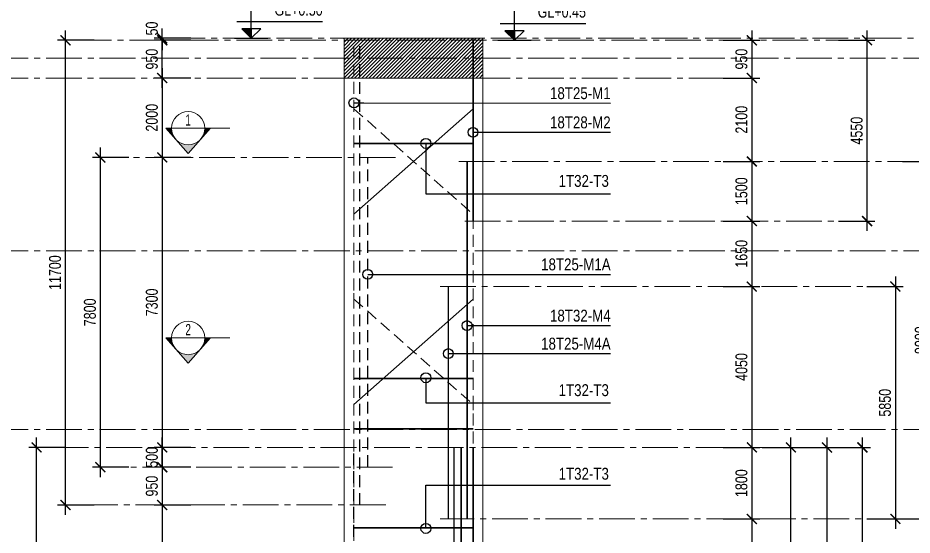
# Model space of a CAD drawing. Header units: millimetres. Extents: x 2746337 to 7547699, y -363432 to 15720.
# Drawn here: x 3076221 to 3098751, y -307417 to -294394 of the extents above; entities that cross this region are included whole.
import ezdxf
from ezdxf.enums import TextEntityAlignment as Align

# ---------------------------------------------------------------- set-up
doc = ezdxf.new("R2010")
doc.units = ezdxf.units.MM
doc.header["$LTSCALE"] = 1200
doc.header["$PDMODE"] = 3
for name, pattern in [('CENTER2', [1.125, 0.75, -0.125, 0.125, -0.125]), ('CONTINOUS', [0]), ('HIDDEN', [0.375, 0.25, -0.125])]:
    doc.linetypes.add(name, pattern=pattern)
for name, color, linetype, lineweight in [('1', 9, 'Continuous', 13), ('BOUND', 3, 'Continuous', 20), ('C1CO', 4, 'Continuous', 35), ('ENOTE', 2, 'Continuous', 15), ('Grid line', 160, 'CENTER2', 5), ('HIDE', 8, 'HIDDEN', 13), ('K-THUOC', 1, 'Continuous', 18), ('LEADER', 8, 'Continuous', 9), ('T1CO', 4, 'Continuous', 20), ('T1HI', 4, 'HIDDEN', 13), ('TCHI', 4, 'HIDDEN', 30), ('TEXTMA', 2, 'Continuous', 13)]:
    doc.layers.add(name, color=color, linetype=linetype, lineweight=lineweight)
for name, color, linetype in [('CDC.02.DIM', 1, 'Continuous'), ('CDC.06.TEXT', 2, 'Continuous'), ('CDC.10.HATCH', 251, 'Continuous')]:
    doc.layers.add(name, color=color, linetype=linetype)
doc.styles.add('DB_Arial', font='arial.ttf', dxfattribs={"width": 0.8})
doc.styles.add('SMTEXT', font='arial.ttf', dxfattribs={"width": 0.75})
doc.styles.add('TEXTVN', font='VHELVCN.TTF', dxfattribs={"width": 0.8})
doc.dimstyles.new('BSV1-100', dxfattribs={"dimtxt": 300, "dimasz": 250, "dimexe": 200, "dimexo": 0, "dimgap": 108, "dimtad": 1, "dimdec": 0, "dimdsep": 46, "dimtxsty": 'SMTEXT', "dimblk": 'ARCHTICK', "dimcen": 100, "dimdle": 250, "dimclrd": 256, "dimclre": 256, "dimclrt": 1, "dimadec": 0, "dimazin": 0, "dimtfac": 1, "dimtdec": 0, "dimtix": 1, "dimtmove": 2, "dimatfit": 3, "dimfxl": 720, "dimfxlon": 1, "dimtolj": 1, "dimtzin": 0, "dimarcsym": 0})
doc.dimstyles.new('BSV25', dxfattribs={"dimtxt": 300, "dimasz": 250, "dimexe": 200, "dimexo": 0, "dimgap": 108, "dimtad": 1, "dimdec": 0, "dimlfac": 0.25, "dimdsep": 46, "dimtxsty": 'SMTEXT', "dimblk": 'ARCHTICK', "dimcen": 100, "dimdle": 250, "dimclrd": 256, "dimclre": 256, "dimclrt": 2, "dimadec": 0, "dimazin": 0, "dimtfac": 1, "dimtdec": 0, "dimtix": 1, "dimtmove": 2, "dimatfit": 3, "dimfxl": 800, "dimfxlon": 1, "dimtolj": 1, "dimtzin": 0, "dimarcsym": 0})

# ---------------------------------------------------------------- blocks, each defined once
blk = doc.blocks.new('_ArchTick')
at = {"color": 0, "linetype": 'ByBlock', "const_width": 0.15}
blk.add_lwpolyline([(-0.5, -0.5), (0.5, 0.5)], dxfattribs=at)
blk = doc.blocks.new('*D1905')
at = {"layer": 'Defpoints', "color": 0, "transparency": 16777216}
for p in [(3084188, -304258), (3071129, -307258), (3084188, -307258)]:
    blk.add_point(p, dxfattribs=at)
at = {"layer": 'K-THUOC', "lineweight": -2, "transparency": 16777216}
for p, q in [((3071129, -304008), (3071129, -307508)), ((3071849, -304258), (3070929, -304258)), ((3071849, -307258), (3070929, -307258))]:
    blk.add_line(p, q, dxfattribs=at)
at = {"layer": 'K-THUOC', "lineweight": -2, "transparency": 16777216, "xscale": 250, "yscale": 250, "zscale": 250}
for p, rotation in [((3071129, -304258), 90), ((3071129, -307258), 270)]:
    blk.add_blockref('_ArchTick', p, dxfattribs=dict(at, rotation=rotation))
at = {"layer": 'K-THUOC', "color": 1, "transparency": 16777216, "char_height": 300, "attachment_point": 5, "rotation": 90, "style": 'SMTEXT'}
for s, insert in [('\\A1;T12a200-L1,L2,L3', (3071417, -305758)), ('\\A1;3000', (3070867, -305758))]:
    blk.add_mtext(s, dxfattribs=dict(at, insert=insert))
blk = doc.blocks.new('*D1906')
at = {"layer": 'Defpoints', "color": 0, "transparency": 16777216}
for p in [(3084188, -307258), (3071129, -321408), (3077931, -321408)]:
    blk.add_point(p, dxfattribs=at)
at = {"layer": 'K-THUOC', "lineweight": -2, "transparency": 16777216}
for p, q in [((3071129, -307008), (3071129, -321658)), ((3071849, -307258), (3070929, -307258)), ((3071849, -321408), (3070929, -321408))]:
    blk.add_line(p, q, dxfattribs=at)
at = {"layer": 'K-THUOC', "lineweight": -2, "transparency": 16777216, "xscale": 250, "yscale": 250, "zscale": 250}
for p, rotation in [((3071129, -307258), 90), ((3071129, -321408), 270)]:
    blk.add_blockref('_ArchTick', p, dxfattribs=dict(at, rotation=rotation))
at = {"layer": 'K-THUOC', "color": 1, "transparency": 16777216, "char_height": 300, "attachment_point": 5, "rotation": 90, "style": 'SMTEXT'}
for s, insert in [('\\A1;T12a300-L1,L2,L3', (3071417, -314333)), ('\\A1;14150', (3070868, -314333))]:
    blk.add_mtext(s, dxfattribs=dict(at, insert=insert))
blk = doc.blocks.new('SIGSEC')
at = {"layer": '1', "lineweight": 9}
h = blk.add_hatch(color=256, dxfattribs=at)
h.dxf.hatch_style = 1
h.paths.add_polyline_path([(-420, 0), (-560, 0), (-315, -278, -0.182676)])
h = blk.add_hatch(color=256, dxfattribs=at)
h.dxf.hatch_style = 1
h.paths.add_polyline_path([(560, 0), (420, 0, -0.182676), (315, -278)])
h = blk.add_hatch(color=256, dxfattribs=at)
h.dxf.hatch_style = 1
h.paths.add_polyline_path([(315, -278, -0.451416), (-315, -278), (0, -635)])
at = {"layer": '1', "lineweight": 9, "elevation": 0}
blk.add_lwpolyline([(1050, 0), (-560, 0), (0, -635), (560, 0)], dxfattribs=at)
at = {"layer": '1', "lineweight": 9}
blk.add_circle((0, 0), 420, dxfattribs=at)
at = {"layer": 'BOUND', "lineweight": 9, "style": 'TEXTVN', "width": 0.8}
blk.add_attdef('SEC', text='', height=280, dxfattribs=at).set_placement((0, 210, 0), align=Align.MIDDLE_CENTER)
blk = doc.blocks.new('*D1907')
at = {"layer": 'Defpoints', "color": 0, "transparency": 16777216}
for p in [(3071679, -295908), (3071129, -304258), (3084188, -304258)]:
    blk.add_point(p, dxfattribs=at)
at = {"layer": 'K-THUOC', "lineweight": -2, "transparency": 16777216}
for p, q in [((3071129, -295658), (3071129, -304508)), ((3071679, -295908), (3070929, -295908)), ((3071849, -304258), (3070929, -304258))]:
    blk.add_line(p, q, dxfattribs=at)
at = {"layer": 'K-THUOC', "lineweight": -2, "transparency": 16777216, "xscale": 250, "yscale": 250, "zscale": 250}
for p, rotation in [((3071129, -295908), 90), ((3071129, -304258), 270)]:
    blk.add_blockref('_ArchTick', p, dxfattribs=dict(at, rotation=rotation))
at = {"layer": 'K-THUOC', "color": 1, "transparency": 16777216, "char_height": 300, "attachment_point": 5, "rotation": 90, "style": 'SMTEXT'}
for s, insert in [('\\A1;T12a300-L1,L2,L3', (3071417, -300083)), ('\\A1;8350', (3070867, -300083))]:
    blk.add_mtext(s, dxfattribs=dict(at, insert=insert))
blk = doc.blocks.new('tag_cd')
at = {"layer": 'CDC.10.HATCH'}
blk.add_hatch(color=256, dxfattribs=at).paths.add_polyline_path([(180, 240), (420, 0), (420, 240)])
at = {"layer": 'CDC.02.DIM'}
for points in [[(420, 240), (420, 0), (660, 240), (180, 240), (420, 0), (420, 1020)], [(60, 420), (2220, 420)], [(0, 0), (840, 0)]]:
    blk.add_lwpolyline(points, dxfattribs=at)
at = {"layer": 'CDC.06.TEXT', "ltscale": 0.5, "style": 'SMTEXT', "width": 0.75}
blk.add_attdef('CD', text='', height=300, dxfattribs=at).set_placement((2220, 570), align=Align.RIGHT)
blk = doc.blocks.new('*D1908')
at = {"layer": 'Defpoints', "color": 0, "transparency": 16777216}
for p in [(3070676, -295408), (3070113, -300258), (3102823, -300258)]:
    blk.add_point(p, dxfattribs=at)
at = {"layer": 'K-THUOC', "lineweight": -2, "transparency": 16777216}
for p, q in [((3070113, -295158), (3070113, -300508)), ((3070676, -295408), (3069913, -295408)), ((3070833, -300258), (3069913, -300258))]:
    blk.add_line(p, q, dxfattribs=at)
at = {"layer": 'K-THUOC', "lineweight": -2, "transparency": 16777216, "xscale": 250, "yscale": 250, "zscale": 250}
for p, rotation in [((3070113, -295408), 90), ((3070113, -300258), 270)]:
    blk.add_blockref('_ArchTick', p, dxfattribs=dict(at, rotation=rotation))
at = {"layer": 'K-THUOC', "color": 1, "transparency": 16777216, "insert": (3069852, -297833), "char_height": 300, "attachment_point": 5, "rotation": 90, "style": 'SMTEXT'}
blk.add_mtext('\\A1;4850', dxfattribs=at)
blk = doc.blocks.new('*D1909')
at = {"layer": 'Defpoints', "color": 0, "transparency": 16777216}
for p in [(3102823, -300258), (3070113, -304758), (3102807, -304758)]:
    blk.add_point(p, dxfattribs=at)
at = {"layer": 'K-THUOC', "lineweight": -2, "transparency": 16777216}
for p, q in [((3070113, -300008), (3070113, -305008)), ((3070833, -300258), (3069913, -300258)), ((3070833, -304758), (3069913, -304758))]:
    blk.add_line(p, q, dxfattribs=at)
at = {"layer": 'K-THUOC', "lineweight": -2, "transparency": 16777216, "xscale": 250, "yscale": 250, "zscale": 250}
for p, rotation in [((3070113, -300258), 90), ((3070113, -304758), 270)]:
    blk.add_blockref('_ArchTick', p, dxfattribs=dict(at, rotation=rotation))
at = {"layer": 'K-THUOC', "color": 1, "transparency": 16777216, "insert": (3069852, -302508), "char_height": 300, "attachment_point": 5, "rotation": 90, "style": 'SMTEXT'}
blk.add_mtext('\\A1;4500', dxfattribs=at)
blk = doc.blocks.new('*D1910')
at = {"layer": 'Defpoints', "color": 0, "transparency": 16777216}
for p in [(3101550, -304758), (3070113, -308558), (3102807, -308558)]:
    blk.add_point(p, dxfattribs=at)
at = {"layer": 'K-THUOC', "lineweight": -2, "transparency": 16777216}
for p, q in [((3070113, -304508), (3070113, -308808)), ((3070833, -304758), (3069913, -304758)), ((3070833, -308558), (3069913, -308558))]:
    blk.add_line(p, q, dxfattribs=at)
at = {"layer": 'K-THUOC', "lineweight": -2, "transparency": 16777216, "xscale": 250, "yscale": 250, "zscale": 250}
for p, rotation in [((3070113, -304758), 90), ((3070113, -308558), 270)]:
    blk.add_blockref('_ArchTick', p, dxfattribs=dict(at, rotation=rotation))
at = {"layer": 'K-THUOC', "color": 1, "transparency": 16777216, "insert": (3069852, -306658), "char_height": 300, "attachment_point": 5, "rotation": 90, "style": 'SMTEXT'}
blk.add_mtext('\\A1;3800', dxfattribs=at)
blk = doc.blocks.new('*D1911')
at = {"layer": 'Defpoints', "color": 0, "transparency": 16777216}
for p in [(3087588, -294958), (3087938, -295908), (3094713, -295908)]:
    blk.add_point(p, dxfattribs=at)
at = {"layer": 'K-THUOC', "lineweight": -2, "transparency": 16777216}
for p, q in [((3094713, -294708), (3094713, -296158)), ((3093993, -294958), (3094913, -294958)), ((3093993, -295908), (3094913, -295908))]:
    blk.add_line(p, q, dxfattribs=at)
at = {"layer": 'K-THUOC', "lineweight": -2, "transparency": 16777216, "xscale": 250, "yscale": 250, "zscale": 250}
for p, rotation in [((3094713, -294958), 90), ((3094713, -295908), 270)]:
    blk.add_blockref('_ArchTick', p, dxfattribs=dict(at, rotation=rotation))
at = {"layer": 'K-THUOC', "color": 1, "transparency": 16777216, "insert": (3094452, -295433), "char_height": 300, "attachment_point": 5, "rotation": 90, "style": 'SMTEXT'}
blk.add_mtext('\\A1;950', dxfattribs=at)
blk = doc.blocks.new('*D1912')
at = {"layer": 'Defpoints', "color": 0, "transparency": 16777216}
for p in [(3087938, -298009), (3087938, -299509), (3094713, -299509)]:
    blk.add_point(p, dxfattribs=at)
at = {"layer": 'K-THUOC', "lineweight": -2, "transparency": 16777216}
for p, q in [((3094713, -297759), (3094713, -299759)), ((3093993, -298009), (3094913, -298009)), ((3093993, -299509), (3094913, -299509))]:
    blk.add_line(p, q, dxfattribs=at)
at = {"layer": 'K-THUOC', "lineweight": -2, "transparency": 16777216, "xscale": 250, "yscale": 250, "zscale": 250}
for p, rotation in [((3094713, -298009), 90), ((3094713, -299509), 270)]:
    blk.add_blockref('_ArchTick', p, dxfattribs=dict(at, rotation=rotation))
at = {"layer": 'K-THUOC', "color": 1, "transparency": 16777216, "insert": (3094452, -298759), "char_height": 300, "attachment_point": 5, "rotation": 90, "style": 'SMTEXT'}
blk.add_mtext('\\A1;1500', dxfattribs=at)
blk = doc.blocks.new('*D1913')
at = {"layer": 'Defpoints', "color": 0, "transparency": 16777216}
for p in [(3087938, -299509), (3087938, -301159), (3094713, -301159)]:
    blk.add_point(p, dxfattribs=at)
at = {"layer": 'K-THUOC', "lineweight": -2, "transparency": 16777216}
for p, q in [((3094713, -299259), (3094713, -301409)), ((3093993, -299509), (3094913, -299509)), ((3093993, -301159), (3094913, -301159))]:
    blk.add_line(p, q, dxfattribs=at)
at = {"layer": 'K-THUOC', "lineweight": -2, "transparency": 16777216, "xscale": 250, "yscale": 250, "zscale": 250}
for p, rotation in [((3094713, -299509), 90), ((3094713, -301159), 270)]:
    blk.add_blockref('_ArchTick', p, dxfattribs=dict(at, rotation=rotation))
at = {"layer": 'K-THUOC', "color": 1, "transparency": 16777216, "insert": (3094452, -300334), "char_height": 300, "attachment_point": 5, "rotation": 90, "style": 'SMTEXT'}
blk.add_mtext('\\A1;1650', dxfattribs=at)
blk = doc.blocks.new('*D1914')
at = {"layer": 'Defpoints', "color": 0, "transparency": 16777216}
for p in [(3087938, -301159), (3087938, -305209), (3094713, -305209)]:
    blk.add_point(p, dxfattribs=at)
at = {"layer": 'K-THUOC', "lineweight": -2, "transparency": 16777216}
for p, q in [((3094713, -300909), (3094713, -305459)), ((3093993, -301159), (3094913, -301159)), ((3093993, -305209), (3094913, -305209))]:
    blk.add_line(p, q, dxfattribs=at)
at = {"layer": 'K-THUOC', "lineweight": -2, "transparency": 16777216, "xscale": 250, "yscale": 250, "zscale": 250}
for p, rotation in [((3094713, -301159), 90), ((3094713, -305209), 270)]:
    blk.add_blockref('_ArchTick', p, dxfattribs=dict(at, rotation=rotation))
at = {"layer": 'K-THUOC', "color": 1, "transparency": 16777216, "insert": (3094452, -303184), "char_height": 300, "attachment_point": 5, "rotation": 90, "style": 'SMTEXT'}
blk.add_mtext('\\A1;4050', dxfattribs=at)
blk = doc.blocks.new('*D1915')
at = {"layer": 'Defpoints', "color": 0, "transparency": 16777216}
for p in [(3087938, -305209), (3087938, -307009), (3094713, -307009)]:
    blk.add_point(p, dxfattribs=at)
at = {"layer": 'K-THUOC', "lineweight": -2, "transparency": 16777216}
for p, q in [((3094713, -304959), (3094713, -307259)), ((3093993, -305209), (3094913, -305209)), ((3093993, -307009), (3094913, -307009))]:
    blk.add_line(p, q, dxfattribs=at)
at = {"layer": 'K-THUOC', "lineweight": -2, "transparency": 16777216, "xscale": 250, "yscale": 250, "zscale": 250}
for p, rotation in [((3094713, -305209), 90), ((3094713, -307009), 270)]:
    blk.add_blockref('_ArchTick', p, dxfattribs=dict(at, rotation=rotation))
at = {"layer": 'K-THUOC', "color": 1, "transparency": 16777216, "insert": (3094452, -306109), "char_height": 300, "attachment_point": 5, "rotation": 90, "style": 'SMTEXT'}
blk.add_mtext('\\A1;1800', dxfattribs=at)
blk = doc.blocks.new('*D1916')
at = {"layer": 'Defpoints', "color": 0, "transparency": 16777216}
for p in [(3087938, -307009), (3087938, -314208), (3094713, -314208)]:
    blk.add_point(p, dxfattribs=at)
at = {"layer": 'K-THUOC', "lineweight": -2, "transparency": 16777216}
for p, q in [((3094713, -306759), (3094713, -314458)), ((3093993, -307009), (3094913, -307009)), ((3093993, -314208), (3094913, -314208))]:
    blk.add_line(p, q, dxfattribs=at)
at = {"layer": 'K-THUOC', "lineweight": -2, "transparency": 16777216, "xscale": 250, "yscale": 250, "zscale": 250}
for p, rotation in [((3094713, -307009), 90), ((3094713, -314208), 270)]:
    blk.add_blockref('_ArchTick', p, dxfattribs=dict(at, rotation=rotation))
at = {"layer": 'K-THUOC', "color": 1, "transparency": 16777216, "insert": (3094452, -310608), "char_height": 300, "attachment_point": 5, "rotation": 90, "style": 'SMTEXT'}
blk.add_mtext('\\A1;7200', dxfattribs=at)
blk = doc.blocks.new('*D1921')
at = {"layer": 'Defpoints', "color": 0, "transparency": 16777216}
for p in [(3086887, -305209), (3097500, -305209), (3086887, -316908)]:
    blk.add_point(p, dxfattribs=at)
at = {"layer": 'K-THUOC', "lineweight": -2, "transparency": 16777216}
for p, q in [((3097500, -317158), (3097500, -304959)), ((3096780, -305209), (3097700, -305209)), ((3096780, -316908), (3097700, -316908))]:
    blk.add_line(p, q, dxfattribs=at)
at = {"layer": 'K-THUOC', "lineweight": -2, "transparency": 16777216, "xscale": 250, "yscale": 250, "zscale": 250}
for p, rotation in [((3097500, -305209), 90), ((3097500, -316908), 270)]:
    blk.add_blockref('_ArchTick', p, dxfattribs=dict(at, rotation=rotation))
at = {"layer": 'K-THUOC', "color": 1, "transparency": 16777216, "insert": (3097239, -311058), "char_height": 300, "attachment_point": 5, "rotation": 90, "style": 'SMTEXT'}
blk.add_mtext('\\A1;11700', dxfattribs=at)
blk = doc.blocks.new('*D1922')
at = {"layer": 'Defpoints', "color": 0, "transparency": 16777216}
for p in [(3088151, -298009), (3099231, -298009), (3088151, -307009)]:
    blk.add_point(p, dxfattribs=at)
at = {"layer": 'K-THUOC', "lineweight": -2, "transparency": 16777216}
for p, q in [((3099231, -307259), (3099231, -297759)), ((3098511, -298009), (3099431, -298009)), ((3098511, -307009), (3099431, -307009))]:
    blk.add_line(p, q, dxfattribs=at)
at = {"layer": 'K-THUOC', "lineweight": -2, "transparency": 16777216, "xscale": 250, "yscale": 250, "zscale": 250}
for p, rotation in [((3099231, -298009), 90), ((3099231, -307009), 270)]:
    blk.add_blockref('_ArchTick', p, dxfattribs=dict(at, rotation=rotation))
at = {"layer": 'K-THUOC', "color": 1, "transparency": 16777216, "insert": (3098970, -302509), "char_height": 300, "attachment_point": 5, "rotation": 90, "style": 'SMTEXT'}
blk.add_mtext('\\A1;9000', dxfattribs=at)
blk = doc.blocks.new('*D1923')
at = {"layer": 'Defpoints', "color": 0, "transparency": 16777216}
for p in [(3087588, -294958), (3097616, -294958), (3087588, -299509)]:
    blk.add_point(p, dxfattribs=at)
at = {"layer": 'K-THUOC', "lineweight": -2, "transparency": 16777216}
for p, q in [((3097616, -299759), (3097616, -294708)), ((3096896, -294958), (3097816, -294958)), ((3096896, -299509), (3097816, -299509))]:
    blk.add_line(p, q, dxfattribs=at)
at = {"layer": 'K-THUOC', "lineweight": -2, "transparency": 16777216, "xscale": 250, "yscale": 250, "zscale": 250}
for p, rotation in [((3097616, -294958), 90), ((3097616, -299509), 270)]:
    blk.add_blockref('_ArchTick', p, dxfattribs=dict(at, rotation=rotation))
at = {"layer": 'K-THUOC', "color": 1, "transparency": 16777216, "insert": (3097355, -297233), "char_height": 300, "attachment_point": 5, "rotation": 90, "style": 'SMTEXT'}
blk.add_mtext('\\A1;4550', dxfattribs=at)
blk = doc.blocks.new('*D1924')
at = {"layer": 'Defpoints', "color": 0, "transparency": 16777216}
for p in [(3087007, -305209), (3096607, -305209), (3087007, -314708)]:
    blk.add_point(p, dxfattribs=at)
at = {"layer": 'K-THUOC', "lineweight": -2, "transparency": 16777216}
for p, q in [((3096607, -314958), (3096607, -304959)), ((3095887, -305209), (3096807, -305209)), ((3095887, -314708), (3096807, -314708))]:
    blk.add_line(p, q, dxfattribs=at)
at = {"layer": 'K-THUOC', "lineweight": -2, "transparency": 16777216, "xscale": 250, "yscale": 250, "zscale": 250}
for p, rotation in [((3096607, -305209), 90), ((3096607, -314708), 270)]:
    blk.add_blockref('_ArchTick', p, dxfattribs=dict(at, rotation=rotation))
at = {"layer": 'K-THUOC', "color": 1, "transparency": 16777216, "insert": (3096346, -309959), "char_height": 300, "attachment_point": 5, "rotation": 90, "style": 'SMTEXT'}
blk.add_mtext('\\A1;9500', dxfattribs=at)
blk = doc.blocks.new('*D1925')
at = {"layer": 'Defpoints', "color": 0, "transparency": 16777216}
for p in [(3087181, -305209), (3095697, -305209), (3087181, -314208)]:
    blk.add_point(p, dxfattribs=at)
at = {"layer": 'K-THUOC', "lineweight": -2, "transparency": 16777216}
for p, q in [((3095697, -314458), (3095697, -304959)), ((3094977, -305209), (3095897, -305209)), ((3094977, -314208), (3095897, -314208))]:
    blk.add_line(p, q, dxfattribs=at)
at = {"layer": 'K-THUOC', "lineweight": -2, "transparency": 16777216, "xscale": 250, "yscale": 250, "zscale": 250}
for p, rotation in [((3095697, -305209), 90), ((3095697, -314208), 270)]:
    blk.add_blockref('_ArchTick', p, dxfattribs=dict(at, rotation=rotation))
at = {"layer": 'K-THUOC', "color": 1, "transparency": 16777216, "insert": (3095435, -309709), "char_height": 300, "attachment_point": 5, "rotation": 90, "style": 'SMTEXT'}
blk.add_mtext('\\A1;9000', dxfattribs=at)
blk = doc.blocks.new('*D1926')
at = {"layer": 'Defpoints', "color": 0, "transparency": 16777216}
for p in [(3079858, -294958), (3084188, -294958), (3084188, -295908)]:
    blk.add_point(p, dxfattribs=at)
at = {"layer": 'K-THUOC', "lineweight": -2, "transparency": 16777216}
for p, q in [((3079858, -296158), (3079858, -294708)), ((3080578, -294958), (3079658, -294958)), ((3080578, -295908), (3079658, -295908))]:
    blk.add_line(p, q, dxfattribs=at)
at = {"layer": 'K-THUOC', "lineweight": -2, "transparency": 16777216, "xscale": 250, "yscale": 250, "zscale": 250}
for p, rotation in [((3079858, -294958), 90), ((3079858, -295908), 270)]:
    blk.add_blockref('_ArchTick', p, dxfattribs=dict(at, rotation=rotation))
at = {"layer": 'K-THUOC', "color": 1, "transparency": 16777216, "insert": (3079597, -295433), "char_height": 300, "attachment_point": 5, "rotation": 90, "style": 'SMTEXT'}
blk.add_mtext('\\A1;950', dxfattribs=at)
blk = doc.blocks.new('*D1927')
at = {"layer": 'Defpoints', "color": 0, "transparency": 16777216}
for p in [(3084164, -297908), (3079858, -305209), (3084164, -305209)]:
    blk.add_point(p, dxfattribs=at)
at = {"layer": 'K-THUOC', "lineweight": -2, "transparency": 16777216}
for p, q in [((3079858, -297658), (3079858, -305459)), ((3080578, -297908), (3079658, -297908)), ((3080578, -305209), (3079658, -305209))]:
    blk.add_line(p, q, dxfattribs=at)
at = {"layer": 'K-THUOC', "lineweight": -2, "transparency": 16777216, "xscale": 250, "yscale": 250, "zscale": 250}
for p, rotation in [((3079858, -297908), 90), ((3079858, -305209), 270)]:
    blk.add_blockref('_ArchTick', p, dxfattribs=dict(at, rotation=rotation))
at = {"layer": 'K-THUOC', "color": 1, "transparency": 16777216, "insert": (3079597, -301558), "char_height": 300, "attachment_point": 5, "rotation": 90, "style": 'SMTEXT'}
blk.add_mtext('\\A1;7300', dxfattribs=at)
blk = doc.blocks.new('*D1928')
at = {"layer": 'Defpoints', "color": 0, "transparency": 16777216}
for p in [(3084164, -306659), (3079858, -309608), (3084164, -309608)]:
    blk.add_point(p, dxfattribs=at)
at = {"layer": 'K-THUOC', "lineweight": -2, "transparency": 16777216}
for p, q in [((3079858, -306409), (3079858, -309858)), ((3080578, -306659), (3079658, -306659)), ((3080578, -309608), (3079658, -309608))]:
    blk.add_line(p, q, dxfattribs=at)
at = {"layer": 'K-THUOC', "lineweight": -2, "transparency": 16777216, "xscale": 250, "yscale": 250, "zscale": 250}
for p, rotation in [((3079858, -306659), 90), ((3079858, -309608), 270)]:
    blk.add_blockref('_ArchTick', p, dxfattribs=dict(at, rotation=rotation))
at = {"layer": 'K-THUOC', "color": 1, "transparency": 16777216, "insert": (3079597, -308133), "char_height": 300, "attachment_point": 5, "rotation": 90, "style": 'SMTEXT'}
blk.add_mtext('\\A1;2950', dxfattribs=at)
blk = doc.blocks.new('*D1930')
at = {"layer": 'Defpoints', "color": 0, "transparency": 16777216}
for p in [(3076693, -305208), (3084364, -305208), (3084364, -316908)]:
    blk.add_point(p, dxfattribs=at)
at = {"layer": 'K-THUOC', "lineweight": -2, "transparency": 16777216}
for p, q in [((3076693, -317158), (3076693, -304958)), ((3077413, -305208), (3076493, -305208)), ((3077413, -316908), (3076493, -316908))]:
    blk.add_line(p, q, dxfattribs=at)
at = {"layer": 'K-THUOC', "lineweight": -2, "transparency": 16777216, "xscale": 250, "yscale": 250, "zscale": 250}
for p, rotation in [((3076693, -305208), 90), ((3076693, -316908), 270)]:
    blk.add_blockref('_ArchTick', p, dxfattribs=dict(at, rotation=rotation))
at = {"layer": 'K-THUOC', "color": 1, "transparency": 16777216, "insert": (3076432, -311058), "char_height": 300, "attachment_point": 5, "rotation": 90, "style": 'SMTEXT'}
blk.add_mtext('\\A1;11700', dxfattribs=at)
blk = doc.blocks.new('*D1931')
at = {"layer": 'Defpoints', "color": 0, "transparency": 16777216}
for p in [(3077420, -294958), (3082637, -294958), (3082637, -306659)]:
    blk.add_point(p, dxfattribs=at)
at = {"layer": 'K-THUOC', "lineweight": -2, "transparency": 16777216}
for p, q in [((3077420, -306909), (3077420, -294708)), ((3078140, -294958), (3077220, -294958)), ((3078140, -306659), (3077220, -306659))]:
    blk.add_line(p, q, dxfattribs=at)
at = {"layer": 'K-THUOC', "lineweight": -2, "transparency": 16777216, "xscale": 250, "yscale": 250, "zscale": 250}
for p, rotation in [((3077420, -294958), 90), ((3077420, -306659), 270)]:
    blk.add_blockref('_ArchTick', p, dxfattribs=dict(at, rotation=rotation))
at = {"layer": 'K-THUOC', "color": 1, "transparency": 16777216, "insert": (3077158, -300808), "char_height": 300, "attachment_point": 5, "rotation": 90, "style": 'SMTEXT'}
blk.add_mtext('\\A1;11700', dxfattribs=at)
blk = doc.blocks.new('*D1932')
at = {"layer": 'Defpoints', "color": 0, "transparency": 16777216}
for p in [(3082364, -297908), (3078298, -305708), (3082364, -305708)]:
    blk.add_point(p, dxfattribs=at)
at = {"layer": 'K-THUOC', "lineweight": -2, "transparency": 16777216}
for p, q in [((3078298, -297658), (3078298, -305958)), ((3079018, -297908), (3078098, -297908)), ((3079018, -305708), (3078098, -305708))]:
    blk.add_line(p, q, dxfattribs=at)
at = {"layer": 'K-THUOC', "lineweight": -2, "transparency": 16777216, "xscale": 250, "yscale": 250, "zscale": 250}
for p, rotation in [((3078298, -297908), 90), ((3078298, -305708), 270)]:
    blk.add_blockref('_ArchTick', p, dxfattribs=dict(at, rotation=rotation))
at = {"layer": 'K-THUOC', "color": 1, "transparency": 16777216, "insert": (3078037, -301808), "char_height": 300, "attachment_point": 5, "rotation": 90, "style": 'SMTEXT'}
blk.add_mtext('\\A1;7800', dxfattribs=at)
blk = doc.blocks.new('*D1933')
at = {"layer": 'Defpoints', "color": 0, "transparency": 16777216}
for p in [(3082488, -305708), (3079858, -306659), (3084164, -306659)]:
    blk.add_point(p, dxfattribs=at)
at = {"layer": 'K-THUOC', "lineweight": -2, "transparency": 16777216}
for p, q in [((3079858, -305458), (3079858, -306909)), ((3080578, -305708), (3079658, -305708)), ((3080578, -306659), (3079658, -306659))]:
    blk.add_line(p, q, dxfattribs=at)
at = {"layer": 'K-THUOC', "lineweight": -2, "transparency": 16777216, "xscale": 250, "yscale": 250, "zscale": 250}
for p, rotation in [((3079858, -305708), 90), ((3079858, -306659), 270)]:
    blk.add_blockref('_ArchTick', p, dxfattribs=dict(at, rotation=rotation))
at = {"layer": 'K-THUOC', "color": 1, "transparency": 16777216, "insert": (3079597, -306183), "char_height": 300, "attachment_point": 5, "rotation": 90, "style": 'SMTEXT'}
blk.add_mtext('\\A1;950', dxfattribs=at)
blk = doc.blocks.new('*D1934')
at = {"layer": 'Defpoints', "color": 0, "transparency": 16777216}
for p in [(3087938, -295908), (3087938, -298009), (3094713, -298009)]:
    blk.add_point(p, dxfattribs=at)
at = {"layer": 'K-THUOC', "lineweight": -2, "transparency": 16777216}
for p, q in [((3094713, -295658), (3094713, -298259)), ((3093993, -295908), (3094913, -295908)), ((3093993, -298009), (3094913, -298009))]:
    blk.add_line(p, q, dxfattribs=at)
at = {"layer": 'K-THUOC', "lineweight": -2, "transparency": 16777216, "xscale": 250, "yscale": 250, "zscale": 250}
for p, rotation in [((3094713, -295908), 90), ((3094713, -298009), 270)]:
    blk.add_blockref('_ArchTick', p, dxfattribs=dict(at, rotation=rotation))
at = {"layer": 'K-THUOC', "color": 1, "transparency": 16777216, "insert": (3094452, -296958), "char_height": 300, "attachment_point": 5, "rotation": 90, "style": 'SMTEXT'}
blk.add_mtext('\\A1;2100', dxfattribs=at)
blk = doc.blocks.new('*D1935')
at = {"layer": 'Defpoints', "color": 0, "transparency": 16777216}
for p in [(3084188, -295908), (3079858, -297908), (3084164, -297908)]:
    blk.add_point(p, dxfattribs=at)
at = {"layer": 'K-THUOC', "lineweight": -2, "transparency": 16777216}
for p, q in [((3079858, -295658), (3079858, -298158)), ((3080578, -295908), (3079658, -295908)), ((3080578, -297908), (3079658, -297908))]:
    blk.add_line(p, q, dxfattribs=at)
at = {"layer": 'K-THUOC', "lineweight": -2, "transparency": 16777216, "xscale": 250, "yscale": 250, "zscale": 250}
for p, rotation in [((3079858, -295908), 90), ((3079858, -297908), 270)]:
    blk.add_blockref('_ArchTick', p, dxfattribs=dict(at, rotation=rotation))
at = {"layer": 'K-THUOC', "color": 1, "transparency": 16777216, "insert": (3079597, -296908), "char_height": 300, "attachment_point": 5, "rotation": 90, "style": 'SMTEXT'}
blk.add_mtext('\\A1;2000', dxfattribs=at)
blk = doc.blocks.new('*D1938')
at = {"layer": 'Defpoints', "color": 0, "transparency": 16777216}
for p in [(3102566, -295908), (3097019, -321408), (3107734, -321408)]:
    blk.add_point(p, dxfattribs=at)
at = {"layer": 'K-THUOC', "lineweight": -2, "transparency": 16777216}
for p, q in [((3107734, -295658), (3107734, -321658)), ((3107014, -295908), (3107934, -295908)), ((3107014, -321408), (3107934, -321408))]:
    blk.add_line(p, q, dxfattribs=at)
at = {"layer": 'K-THUOC', "lineweight": -2, "transparency": 16777216, "xscale": 250, "yscale": 250, "zscale": 250}
for p, rotation in [((3107734, -295908), 90), ((3107734, -321408), 270)]:
    blk.add_blockref('_ArchTick', p, dxfattribs=dict(at, rotation=rotation))
at = {"layer": 'K-THUOC', "color": 1, "transparency": 16777216, "insert": (3107473, -308658), "char_height": 300, "attachment_point": 5, "rotation": 90, "style": 'SMTEXT'}
blk.add_mtext('\\A1;25500', dxfattribs=at)
blk = doc.blocks.new('*D1940')
at = {"layer": 'Defpoints', "color": 0, "transparency": 16777216}
for p in [(3101766, -295408), (3108795, -295408), (3097019, -321408)]:
    blk.add_point(p, dxfattribs=at)
at = {"layer": 'K-THUOC', "lineweight": -2, "transparency": 16777216}
for p, q in [((3108795, -321658), (3108795, -295158)), ((3108075, -295408), (3108995, -295408)), ((3108075, -321408), (3108995, -321408))]:
    blk.add_line(p, q, dxfattribs=at)
at = {"layer": 'K-THUOC', "lineweight": -2, "transparency": 16777216, "xscale": 250, "yscale": 250, "zscale": 250}
for p, rotation in [((3108795, -295408), 90), ((3108795, -321408), 270)]:
    blk.add_blockref('_ArchTick', p, dxfattribs=dict(at, rotation=rotation))
at = {"layer": 'K-THUOC', "color": 1, "transparency": 16777216, "insert": (3108533, -308408), "char_height": 300, "attachment_point": 5, "rotation": 90, "style": 'SMTEXT'}
blk.add_mtext('\\A1;26000', dxfattribs=at)
blk = doc.blocks.new('*D1942')
at = {"layer": 'Defpoints', "color": 0, "transparency": 16777216}
for p in [(3079858, -305209), (3084164, -305209), (3082488, -305708)]:
    blk.add_point(p, dxfattribs=at)
at = {"layer": 'K-THUOC', "lineweight": -2, "transparency": 16777216}
for p, q in [((3079858, -305209), (3079858, -304959)), ((3080578, -305209), (3079658, -305209)), ((3079858, -305708), (3079858, -305209)), ((3080578, -305708), (3079658, -305708)), ((3079858, -305708), (3079858, -305958))]:
    blk.add_line(p, q, dxfattribs=at)
at = {"layer": 'K-THUOC', "lineweight": -2, "transparency": 16777216, "xscale": 250, "yscale": 250, "zscale": 250}
for p, rotation in [((3079858, -305209), 270), ((3079858, -305708), 90)]:
    blk.add_blockref('_ArchTick', p, dxfattribs=dict(at, rotation=rotation))
at = {"layer": 'K-THUOC', "color": 1, "transparency": 16777216, "insert": (3079597, -305458), "char_height": 300, "attachment_point": 5, "rotation": 90, "style": 'SMTEXT'}
blk.add_mtext('\\A1;500', dxfattribs=at)
blk = doc.blocks.new('*D1943')
at = {"layer": 'Defpoints', "color": 0, "transparency": 16777216}
for p in [(3087851, -301159), (3087851, -307009), (3098329, -307009)]:
    blk.add_point(p, dxfattribs=at)
at = {"layer": 'K-THUOC', "lineweight": -2, "transparency": 16777216}
for p, q in [((3098329, -300909), (3098329, -307259)), ((3097609, -301159), (3098529, -301159)), ((3097609, -307009), (3098529, -307009))]:
    blk.add_line(p, q, dxfattribs=at)
at = {"layer": 'K-THUOC', "lineweight": -2, "transparency": 16777216, "xscale": 250, "yscale": 250, "zscale": 250}
for p, rotation in [((3098329, -301159), 90), ((3098329, -307009), 270)]:
    blk.add_blockref('_ArchTick', p, dxfattribs=dict(at, rotation=rotation))
at = {"layer": 'K-THUOC', "color": 1, "transparency": 16777216, "insert": (3098068, -304084), "char_height": 300, "attachment_point": 5, "rotation": 90, "style": 'SMTEXT'}
blk.add_mtext('\\A1;5850', dxfattribs=at)
blk = doc.blocks.new('*D1949')
at = {"layer": 'Defpoints', "color": 0, "transparency": 16777216}
for p in [(3079858, -294908), (3084188, -294908), (3084188, -294958)]:
    blk.add_point(p, dxfattribs=at)
at = {"layer": 'K-THUOC', "lineweight": -2, "transparency": 16777216}
for p, q in [((3079858, -294908), (3079858, -294658)), ((3080578, -294908), (3079658, -294908)), ((3079858, -294958), (3079858, -294908)), ((3080578, -294958), (3079658, -294958)), ((3079858, -294958), (3079858, -295208))]:
    blk.add_line(p, q, dxfattribs=at)
at = {"layer": 'K-THUOC', "lineweight": -2, "transparency": 16777216, "xscale": 250, "yscale": 250, "zscale": 250}
for p, rotation in [((3079858, -294908), 270), ((3079858, -294958), 90)]:
    blk.add_blockref('_ArchTick', p, dxfattribs=dict(at, rotation=rotation))
at = {"layer": 'K-THUOC', "color": 1, "transparency": 16777216, "insert": (3079597, -294662), "char_height": 300, "attachment_point": 5, "rotation": 90, "style": 'SMTEXT'}
blk.add_mtext('\\A1;50', dxfattribs=at)

msp = doc.modelspace()

# ---------------------------------------------------------------- hatches: boundary and pattern name
at = {"layer": 'CDC.10.HATCH'}
h = msp.add_hatch(dxfattribs=at)
h.set_pattern_fill('ANSI31', color=256, scale=20)
h.set_pattern_definition([(45, (312473.84, -218076.55), (-44.9012806, 44.9012806), [])])
h.paths.add_polyline_path([(3084438.2, -295908.3), (3087938.2, -295908.3), (3087938.2, -294908.3), (3084438.2, -294908.3)])

# ---------------------------------------------------------------- linework, layer by layer
at = {"layer": 'BOUND'}
msp.add_line((3084438.2, -294998.3), (3084438.2, -340408.3), dxfattribs=at)
for points in [[(3084438.2, -295908.3), (3087938.2, -295908.3), (3087938.2, -294908.3), (3084438.2, -294908.3)], [(3084438.2, -340408.3), (3087938.2, -340408.3), (3087938.2, -295908.3), (3084438.2, -295908.3)]]:
    msp.add_lwpolyline(points, close=True, dxfattribs=at)
at = {"layer": 'C1CO'}
for p, q in [((3087688.2, -294958.3), (3087688.2, -299508.3)), ((3084688.2, -297555.3), (3087688.2, -297555.3)), ((3087538.2, -298008.7), (3087538.2, -307008.7)), ((3084688.2, -303472.7), (3087688.2, -303472.7)), ((3084688.2, -304737), (3087688.2, -304737)), ((3087391.4, -305208.7), (3087391.4, -314208.3)), ((3087688.2, -305208.7), (3087688.2, -316908.7)), ((3084688.2, -307233.1), (3087688.2, -307233.1))]:
    msp.add_line(p, q, dxfattribs=at)
at = {"layer": 'Grid line', "color": 2}
for p, q in [((3066131.5, -295408.3), (3101765.9, -295408.3)), ((3066131.5, -300258.3), (3102650.3, -300258.3)), ((3066131.5, -304758.3), (3102634.3, -304758.3))]:
    msp.add_line(p, q, dxfattribs=at)
at = {"layer": 'Grid line'}
for p, q in [((3094028.1, -295908.3), (3070900.8, -295908.3)), ((3085735.8, -297908.3), (3079111.7, -297908.3)), ((3087328.1, -298008.6), (3098517.8, -298008.6)), ((3087478.1, -299508.6), (3097816.1, -299508.6)), ((3086856.6, -301158.6), (3098517.8, -301158.6)), ((3077098.7, -305208.7), (3097699.8, -305209)), ((3085663.7, -305708), (3078678.9, -305708.3)), ((3085487.8, -306658.6), (3077742.6, -306658.6)), ((3098517.8, -307008.6), (3086856.6, -307008.6))]:
    msp.add_line(p, q, dxfattribs=at)
for points in [[(3080037.9, -294908.3), (3106955.2, -294908.3)], [(3077679.6, -294958.3), (3097016.2, -294958.3)]]:
    msp.add_lwpolyline(points, dxfattribs=at)
at = {"layer": 'HIDE'}
for p, q in [((3084688.2, -340408.3), (3084688.2, -294908.3)), ((3087688.2, -294908.3), (3087688.2, -340408.3))]:
    msp.add_line(p, q, dxfattribs=at)
at = {"layer": 'T1CO'}
for points in [[(3087688.2, -296533.6), (3087688.2, -296683.6), (3084688.2, -299333.6), (3084688.2, -299483.6)], [(3087688.2, -301324.4), (3087688.2, -301474.4), (3084688.2, -304124.4), (3084688.2, -304274.4)]]:
    msp.add_lwpolyline(points, dxfattribs=at)
at = {"layer": 'T1HI'}
for points in [[(3084688.2, -296533.6), (3084688.2, -296683.6), (3087688.2, -299333.6), (3087688.2, -299483.6)], [(3084688.2, -301324.4), (3084688.2, -301474.4), (3087688.2, -304124.4), (3087688.2, -304274.4)]]:
    msp.add_lwpolyline(points, dxfattribs=at)
at = {"layer": 'TCHI', "linetype": 'HIDDEN'}
for p, q in [((3084838.2, -306658.6), (3084838.2, -294958.3)), ((3084688.2, -316908.3), (3084688.2, -305208.3))]:
    msp.add_line(p, q, dxfattribs=at)
at = {"layer": 'TCHI', "color": 6, "linetype": 'HIDDEN'}
msp.add_line((3085036.2, -305708), (3085036.2, -297908), dxfattribs=at)
at = {"layer": 'TCHI', "color": 6, "linetype": 'CONTINOUS'}
for p, q in [((3087066.7, -307008.7), (3087066.7, -301158.7)), ((3087216.7, -314708.3), (3087216.7, -305208.7))]:
    msp.add_line(p, q, dxfattribs=at)

# ---------------------------------------------------------------- block references
at = {"layer": '1', "lineweight": 20}
for p, values in [((3080511.1, -297173.7), {'SEC': '1'}), ((3080511.1, -302453.7), {'SEC': '2'})]:
    msp.add_blockref('SIGSEC', p, dxfattribs=at).add_auto_attribs(values)
at = {"layer": 'ENOTE'}
for p, values in [((3081679.9, -294908.3), {'CD': 'GL+0.50'}), ((3088312.8, -294958.3), {'CD': 'GL+0.45'})]:
    msp.add_blockref('tag_cd', p, dxfattribs=at).add_auto_attribs(values)

# ---------------------------------------------------------------- texts
at = {"layer": 'TEXTMA', "style": 'DB_Arial', "width": 0.8}
for s, p in [('18T25-M1', (3091155.9, -296440.3)), ('18T28-M2', (3091155.9, -297175.3)), ('1T32-T3', (3091111.7, -298649)), ('18T25-M1A', (3091155.9, -300751.2)), ('18T32-M4', (3091155.9, -302041.4)), ('18T25-M4A', (3091155.9, -302747.5)), ('1T32-T3', (3091111.7, -303917.4)), ('1T32-T3', (3091111.7, -306021.6))]:
    msp.add_text(s, height=300, rotation=360, dxfattribs=at).set_placement(p, align=Align.RIGHT)

# ---------------------------------------------------------------- dimensions: what is measured, and where the dimension line sits
at = {"layer": 'K-THUOC'}
dim = msp.add_linear_dim(base=(3079858, -294908.3), p1=(3084188.2, -294958.3), p2=(3084188.2, -294908.3), angle=90, dimstyle='BSV1-100', dxfattribs=at)
dim.commit()
dim.dimension.update_dxf_attribs({"geometry": '*D1949', "text_midpoint": (3079596.8, -294661.6), "dimtype": 160})
for base, p1, p2, picture, middle in [((3077419.6, -294958.3), (3082636.9, -306658.6), (3082636.9, -294958.3), '*D1931', (3077158.4, -300808.5)), ((3079858, -294958.3), (3084188.2, -295908.3), (3084188.2, -294958.3), '*D1926', (3079596.8, -295433.3)), ((3094713.1, -295908.3), (3087588.2, -294958.3), (3087938.2, -295908.3), '*D1911', (3094452, -295433.3)), ((3097616.1, -294958.3), (3087588.2, -299508.6), (3087588.2, -294958.3), '*D1923', (3097354.9, -297233.5)), ((3070113.3, -300258.3), (3070675.7, -295408.3), (3102822.7, -300258.3), '*D1908', (3069852.1, -297833.3)), ((3108794.6, -295408.3), (3097019.2, -321408.3), (3101765.9, -295408.3), '*D1940', (3108533.5, -308408.3)), ((3079858, -297908.3), (3084188.2, -295908.3), (3084163.8, -297908.3), '*D1935', (3079596.8, -296908.3)), ((3094713.1, -298008.6), (3087938.2, -295908.3), (3087938.2, -298008.6), '*D1934', (3094452, -296958.5)), ((3107733.8, -321408.3), (3102565.9, -295908.3), (3097019.2, -321408.3), '*D1938', (3107472.6, -308658.3)), ((3078297.9, -305708), (3082364, -297908), (3082364, -305708), '*D1932', (3078036.8, -301808)), ((3079858, -305208.6), (3084163.8, -297908.3), (3084163.8, -305208.6), '*D1927', (3079596.7, -301558.5)), ((3094713.1, -299508.6), (3087938.2, -298008.6), (3087938.2, -299508.6), '*D1912', (3094452, -298758.6)), ((3099231.2, -298008.6), (3088151.5, -307008.6), (3088151.5, -298008.6), '*D1922', (3098970, -302508.6)), ((3094713.1, -301158.6), (3087938.2, -299508.6), (3087938.2, -301158.6), '*D1913', (3094452, -300333.6)), ((3070113.3, -304758.3), (3102822.7, -300258.3), (3102806.7, -304758.3), '*D1909', (3069852.1, -302508.3)), ((3098329.4, -307008.6), (3087851.5, -301158.6), (3087851.5, -307008.6), '*D1943', (3098068.2, -304083.6)), ((3094713.1, -305208.6), (3087938.2, -301158.6), (3087938.2, -305208.6), '*D1914', (3094452, -303183.6)), ((3070113.3, -308558.3), (3101550.2, -304758.3), (3102806.7, -308558.3), '*D1910', (3069852, -306658.3)), ((3076693.3, -305208.3), (3084363.8, -316908.3), (3084363.8, -305208.3), '*D1930', (3076432.1, -311058.3)), ((3079858, -305208.6), (3082488.2, -305708.3), (3084163.8, -305208.6), '*D1942', (3079596.8, -305458.5)), ((3097499.8, -305208.6), (3086886.7, -316908.3), (3086886.7, -305208.6), '*D1921', (3097238.6, -311058.5)), ((3096607.2693, -305208.8092), (3087006.6443, -314708.3212), (3087006.6432, -305208.8092), '*D1924', (3096346.0974, -309958.5652)), ((3095696.6552, -305208.8115), (3087181.3592, -314208.3212), (3087181.3592, -305208.8115), '*D1925', (3095435.4833, -309708.5663)), ((3094713.1, -307008.6), (3087938.2, -305208.6), (3087938.2, -307008.6), '*D1915', (3094452, -306108.6)), ((3079858, -306658.6), (3082488.2, -305708.3), (3084163.8, -306658.6), '*D1933', (3079596.8, -306183.5)), ((3079858, -309608.3), (3084163.8, -306658.6), (3084163.8, -309608.3), '*D1928', (3079596.8, -308133.5)), ((3094713.1, -314208.3), (3087938.2, -307008.6), (3087938.2, -314208.3), '*D1916', (3094452, -310608.5))]:
    dim = msp.add_linear_dim(base=base, p1=p1, p2=p2, angle=90, dimstyle='BSV1-100', dxfattribs=at)
    dim.commit()
    dim.dimension.update_dxf_attribs({"geometry": picture, "text_midpoint": middle})
for base, p1, p2, text, picture, middle in [((3071128.7, -304258.3), (3071678.7, -295908.3), (3084188.2, -304258.3), '<>\\XT12a300-L1,L2,L3', '*D1907', (3071128.7, -300083.3)), ((3071128.7, -307258.3), (3084188.2, -304258.3), (3084188.2, -307258.3), '<>\\XT12a200-L1,L2,L3', '*D1905', (3071128.7, -305758.3)), ((3071128.7, -321408.3), (3084188.2, -307258.3), (3077931.4, -321408.3), '<>\\XT12a300-L1,L2,L3', '*D1906', (3071128.7, -314333.3))]:
    dim = msp.add_linear_dim(base=base, p1=p1, p2=p2, angle=90, text=text, dimstyle='BSV1-100', dxfattribs=at)
    dim.commit()
    dim.dimension.update_dxf_attribs({"geometry": picture, "text_midpoint": middle})

# ---------------------------------------------------------------- leaders
at = {"layer": 'LEADER'}
for points in [[(3084688.2, -296533.6), (3091155.9, -296540.3)], [(3087688.2, -297275.3), (3091155.9, -297275.3)], [(3086499.6, -297555.3), (3086499.6, -298820.6), (3091155.9, -298820.6)], [(3085036.2, -300851.2), (3091155.9, -300851.2)], [(3087538.2, -302141.4), (3091155.9, -302141.4)], [(3087066.7, -302847.5), (3091155.9, -302847.5)], [(3086499.6, -303456.3), (3086499.6, -304089), (3091155.9, -304089)], [(3086499.6, -307249.5), (3086499.6, -306160.1), (3091155.9, -306160.1)]]:
    msp.add_leader(points, dimstyle='BSV25', override={"dimldrblk": 'Origin'}, dxfattribs=at)

doc.saveas('drawing.dxf')
